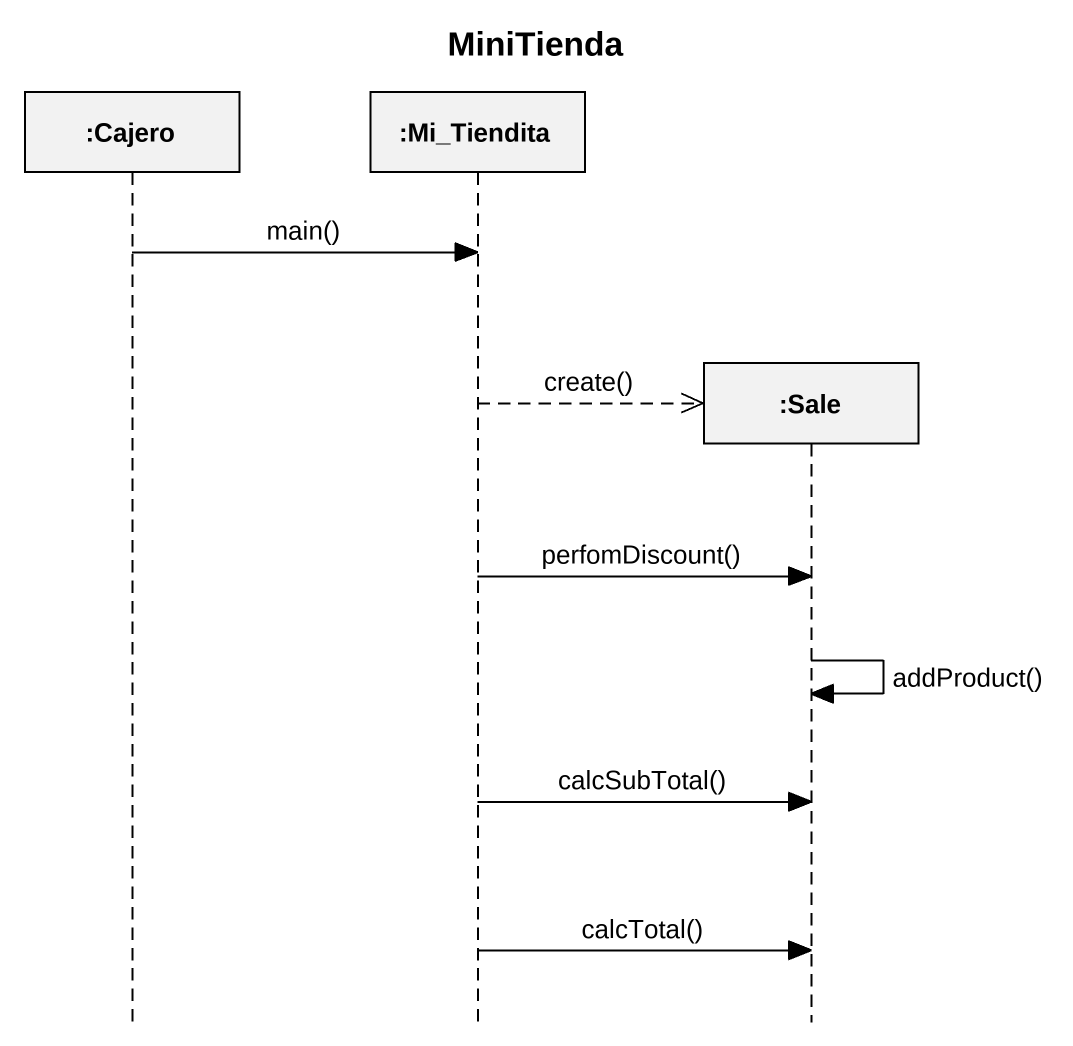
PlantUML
@startuml
title MiniTienda
hide footbox
participant ":Cajero" as Cajero
participant ":Mi_Tiendita" as Mi_Tiendita
participant ":Sale" as Sale

Cajero -> Mi_Tiendita : main()
Mi_Tiendita -->> Sale ** : create()
Mi_Tiendita -> Sale : perfomDiscount()
Sale -> Sale : addProduct()
Mi_Tiendita -> Sale : calcSubTotal()
Mi_Tiendita -> Sale : calcTotal()
@enduml
